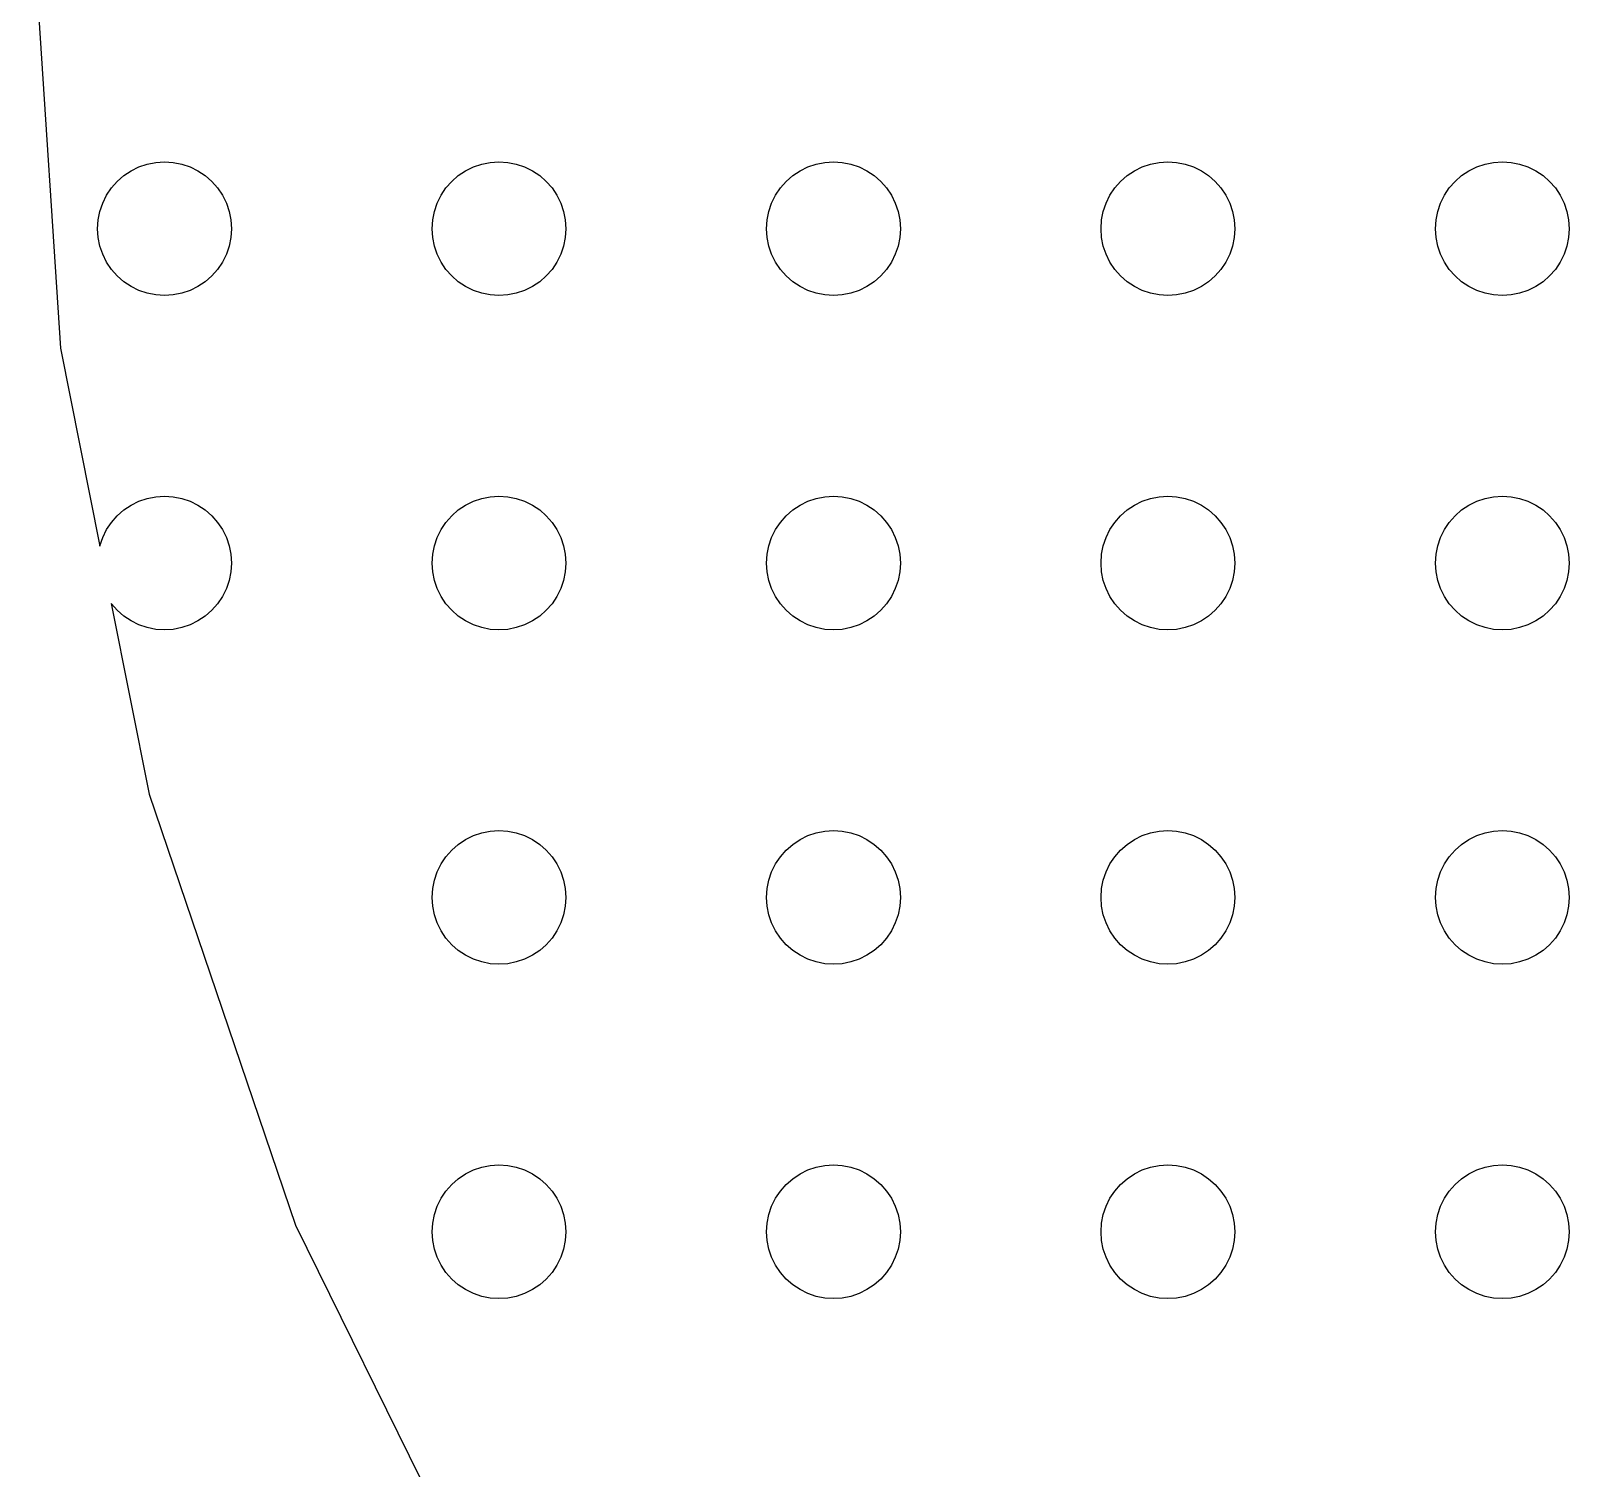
# Model space of a CAD drawing. Header units: metres. Extents: x -156 to 156, y -156 to 156.
# Drawn here: x -156 to -87, y -70.6 to -6.1 of the extents above; entities that cross this region are included whole.
import ezdxf

# ---------------------------------------------------------------- set-up
doc = ezdxf.new("R2010")
doc.units = ezdxf.units.M

msp = doc.modelspace()

# ---------------------------------------------------------------- linework, layer by layer
for p, q in [((-156, 0), (-154.665, -20.3621)), ((-151.826, -12.6199), (-151.5, -12.4019)), ((-151.5, -12.4019), (-151.148, -12.2283)), ((-151.148, -12.2283), (-150.776, -12.1022)), ((-150.776, -12.1022), (-150.392, -12.0257)), ((-150.392, -12.0257), (-150, -12)), ((-150, -12), (-149.608, -12.0257)), ((-149.608, -12.0257), (-149.224, -12.1022)), ((-149.224, -12.1022), (-148.852, -12.2283)), ((-148.852, -12.2283), (-148.5, -12.4019)), ((-148.5, -12.4019), (-148.174, -12.6199)), ((-136.826, -12.6199), (-136.5, -12.4019)), ((-136.5, -12.4019), (-136.148, -12.2283)), ((-136.148, -12.2283), (-135.776, -12.1022)), ((-135.776, -12.1022), (-135.392, -12.0257)), ((-135.392, -12.0257), (-135, -12)), ((-135, -12), (-134.608, -12.0257)), ((-134.608, -12.0257), (-134.224, -12.1022)), ((-134.224, -12.1022), (-133.852, -12.2283)), ((-133.852, -12.2283), (-133.5, -12.4019)), ((-133.5, -12.4019), (-133.174, -12.6199)), ((-121.826, -12.6199), (-121.5, -12.4019)), ((-121.5, -12.4019), (-121.148, -12.2283)), ((-121.148, -12.2283), (-120.776, -12.1022)), ((-120.776, -12.1022), (-120.392, -12.0257)), ((-120.392, -12.0257), (-120, -12)), ((-120, -12), (-119.608, -12.0257)), ((-119.608, -12.0257), (-119.224, -12.1022)), ((-119.224, -12.1022), (-118.852, -12.2283)), ((-118.852, -12.2283), (-118.5, -12.4019)), ((-118.5, -12.4019), (-118.174, -12.6199)), ((-106.826, -12.6199), (-106.5, -12.4019)), ((-106.5, -12.4019), (-106.148, -12.2283)), ((-106.148, -12.2283), (-105.776, -12.1022)), ((-105.776, -12.1022), (-105.392, -12.0257)), ((-105.392, -12.0257), (-105, -12)), ((-105, -12), (-104.608, -12.0257)), ((-104.608, -12.0257), (-104.224, -12.1022)), ((-104.224, -12.1022), (-103.852, -12.2283)), ((-103.852, -12.2283), (-103.5, -12.4019)), ((-103.5, -12.4019), (-103.174, -12.6199)), ((-91.8263, -12.6199), (-91.5, -12.4019)), ((-91.5, -12.4019), (-91.148, -12.2283)), ((-91.148, -12.2283), (-90.7765, -12.1022)), ((-90.7765, -12.1022), (-90.3916, -12.0257)), ((-90.3916, -12.0257), (-90, -12)), ((-90, -12), (-89.6084, -12.0257)), ((-89.6084, -12.0257), (-89.2235, -12.1022)), ((-89.2235, -12.1022), (-88.8519, -12.2283)), ((-88.8519, -12.2283), (-88.5, -12.4019)), ((-88.5, -12.4019), (-88.1737, -12.6199)), ((-152.38, -13.1737), (-152.121, -12.8787)), ((-152.121, -12.8787), (-151.826, -12.6199)), ((-148.174, -12.6199), (-147.879, -12.8787)), ((-147.879, -12.8787), (-147.62, -13.1737)), ((-137.38, -13.1737), (-137.121, -12.8787)), ((-137.121, -12.8787), (-136.826, -12.6199)), ((-133.174, -12.6199), (-132.879, -12.8787)), ((-132.879, -12.8787), (-132.62, -13.1737)), ((-122.38, -13.1737), (-122.121, -12.8787)), ((-122.121, -12.8787), (-121.826, -12.6199)), ((-118.174, -12.6199), (-117.879, -12.8787)), ((-117.879, -12.8787), (-117.62, -13.1737)), ((-107.38, -13.1737), (-107.121, -12.8787)), ((-107.121, -12.8787), (-106.826, -12.6199)), ((-103.174, -12.6199), (-102.879, -12.8787)), ((-102.879, -12.8787), (-102.62, -13.1737)), ((-92.3801, -13.1737), (-92.1213, -12.8787)), ((-92.1213, -12.8787), (-91.8263, -12.6199)), ((-88.1737, -12.6199), (-87.8787, -12.8787)), ((-87.8787, -12.8787), (-87.6199, -13.1737)), ((-152.772, -13.8519), (-152.598, -13.5)), ((-152.598, -13.5), (-152.38, -13.1737)), ((-147.62, -13.1737), (-147.402, -13.5)), ((-147.402, -13.5), (-147.228, -13.8519)), ((-137.772, -13.8519), (-137.598, -13.5)), ((-137.598, -13.5), (-137.38, -13.1737)), ((-132.62, -13.1737), (-132.402, -13.5)), ((-132.402, -13.5), (-132.228, -13.8519)), ((-122.772, -13.8519), (-122.598, -13.5)), ((-122.598, -13.5), (-122.38, -13.1737)), ((-117.62, -13.1737), (-117.402, -13.5)), ((-117.402, -13.5), (-117.228, -13.8519)), ((-107.772, -13.8519), (-107.598, -13.5)), ((-107.598, -13.5), (-107.38, -13.1737)), ((-102.62, -13.1737), (-102.402, -13.5)), ((-102.402, -13.5), (-102.228, -13.8519)), ((-92.7716, -13.8519), (-92.5981, -13.5)), ((-92.5981, -13.5), (-92.3801, -13.1737)), ((-87.6199, -13.1737), (-87.4019, -13.5)), ((-87.4019, -13.5), (-87.2284, -13.8519)), ((-152.974, -14.6084), (-152.898, -14.2235)), ((-152.898, -14.2235), (-152.772, -13.8519)), ((-147.228, -13.8519), (-147.102, -14.2235)), ((-147.102, -14.2235), (-147.026, -14.6084)), ((-137.974, -14.6084), (-137.898, -14.2235)), ((-137.898, -14.2235), (-137.772, -13.8519)), ((-132.228, -13.8519), (-132.102, -14.2235)), ((-132.102, -14.2235), (-132.026, -14.6084)), ((-122.974, -14.6084), (-122.898, -14.2235)), ((-122.898, -14.2235), (-122.772, -13.8519)), ((-117.228, -13.8519), (-117.102, -14.2235)), ((-117.102, -14.2235), (-117.026, -14.6084)), ((-107.974, -14.6084), (-107.898, -14.2235)), ((-107.898, -14.2235), (-107.772, -13.8519)), ((-102.228, -13.8519), (-102.102, -14.2235)), ((-102.102, -14.2235), (-102.026, -14.6084)), ((-92.9743, -14.6084), (-92.8978, -14.2235)), ((-92.8978, -14.2235), (-92.7716, -13.8519)), ((-87.2284, -13.8519), (-87.1022, -14.2235)), ((-87.1022, -14.2235), (-87.0257, -14.6084)), ((-153, -15), (-152.974, -14.6084)), ((-152.974, -15.3916), (-153, -15)), ((-147.026, -14.6084), (-147, -15)), ((-147, -15), (-147.026, -15.3916)), ((-138, -15), (-137.974, -14.6084)), ((-137.974, -15.3916), (-138, -15)), ((-132.026, -14.6084), (-132, -15)), ((-132, -15), (-132.026, -15.3916)), ((-123, -15), (-122.974, -14.6084)), ((-122.974, -15.3916), (-123, -15)), ((-117.026, -14.6084), (-117, -15)), ((-117, -15), (-117.026, -15.3916)), ((-108, -15), (-107.974, -14.6084)), ((-107.974, -15.3916), (-108, -15)), ((-102.026, -14.6084), (-102, -15)), ((-102, -15), (-102.026, -15.3916)), ((-93, -15), (-92.9743, -14.6084)), ((-92.9743, -15.3916), (-93, -15)), ((-87.0257, -14.6084), (-87, -15)), ((-87, -15), (-87.0257, -15.3916)), ((-152.898, -15.7764), (-152.974, -15.3916)), ((-152.772, -16.148), (-152.898, -15.7764)), ((-147.102, -15.7764), (-147.228, -16.148)), ((-147.026, -15.3916), (-147.102, -15.7764)), ((-137.898, -15.7764), (-137.974, -15.3916)), ((-137.772, -16.148), (-137.898, -15.7764)), ((-132.102, -15.7764), (-132.228, -16.148)), ((-132.026, -15.3916), (-132.102, -15.7764)), ((-122.898, -15.7764), (-122.974, -15.3916)), ((-122.772, -16.148), (-122.898, -15.7764)), ((-117.102, -15.7764), (-117.228, -16.148)), ((-117.026, -15.3916), (-117.102, -15.7764)), ((-107.898, -15.7764), (-107.974, -15.3916)), ((-107.772, -16.148), (-107.898, -15.7764)), ((-102.102, -15.7764), (-102.228, -16.148)), ((-102.026, -15.3916), (-102.102, -15.7764)), ((-92.8978, -15.7764), (-92.9743, -15.3916)), ((-92.7716, -16.148), (-92.8978, -15.7764)), ((-87.1022, -15.7764), (-87.2284, -16.148)), ((-87.0257, -15.3916), (-87.1022, -15.7764)), ((-152.598, -16.5), (-152.772, -16.148)), ((-152.38, -16.8263), (-152.598, -16.5)), ((-147.402, -16.5), (-147.62, -16.8263)), ((-147.228, -16.148), (-147.402, -16.5)), ((-137.598, -16.5), (-137.772, -16.148)), ((-137.38, -16.8263), (-137.598, -16.5)), ((-132.402, -16.5), (-132.62, -16.8263)), ((-132.228, -16.148), (-132.402, -16.5)), ((-122.598, -16.5), (-122.772, -16.148)), ((-122.38, -16.8263), (-122.598, -16.5)), ((-117.402, -16.5), (-117.62, -16.8263)), ((-117.228, -16.148), (-117.402, -16.5)), ((-107.598, -16.5), (-107.772, -16.148)), ((-107.38, -16.8263), (-107.598, -16.5)), ((-102.402, -16.5), (-102.62, -16.8263)), ((-102.228, -16.148), (-102.402, -16.5)), ((-92.5981, -16.5), (-92.7716, -16.148)), ((-92.3801, -16.8263), (-92.5981, -16.5)), ((-87.4019, -16.5), (-87.6199, -16.8263)), ((-87.2284, -16.148), (-87.4019, -16.5)), ((-152.121, -17.1213), (-152.38, -16.8263)), ((-151.826, -17.3801), (-152.121, -17.1213)), ((-147.879, -17.1213), (-148.174, -17.3801)), ((-147.62, -16.8263), (-147.879, -17.1213)), ((-137.121, -17.1213), (-137.38, -16.8263)), ((-136.826, -17.3801), (-137.121, -17.1213)), ((-132.879, -17.1213), (-133.174, -17.3801)), ((-132.62, -16.8263), (-132.879, -17.1213)), ((-122.121, -17.1213), (-122.38, -16.8263)), ((-121.826, -17.3801), (-122.121, -17.1213)), ((-117.879, -17.1213), (-118.174, -17.3801)), ((-117.62, -16.8263), (-117.879, -17.1213)), ((-107.121, -17.1213), (-107.38, -16.8263)), ((-106.826, -17.3801), (-107.121, -17.1213)), ((-102.879, -17.1213), (-103.174, -17.3801)), ((-102.62, -16.8263), (-102.879, -17.1213)), ((-92.1213, -17.1213), (-92.3801, -16.8263)), ((-91.8263, -17.3801), (-92.1213, -17.1213)), ((-87.8787, -17.1213), (-88.1737, -17.3801)), ((-87.6199, -16.8263), (-87.8787, -17.1213)), ((-151.5, -17.5981), (-151.826, -17.3801)), ((-151.148, -17.7716), (-151.5, -17.5981)), ((-150.776, -17.8978), (-151.148, -17.7716)), ((-150.392, -17.9743), (-150.776, -17.8978)), ((-149.224, -17.8978), (-149.608, -17.9743)), ((-148.852, -17.7716), (-149.224, -17.8978)), ((-148.5, -17.5981), (-148.852, -17.7716)), ((-148.174, -17.3801), (-148.5, -17.5981)), ((-136.5, -17.5981), (-136.826, -17.3801)), ((-136.148, -17.7716), (-136.5, -17.5981)), ((-135.776, -17.8978), (-136.148, -17.7716)), ((-135.392, -17.9743), (-135.776, -17.8978)), ((-134.224, -17.8978), (-134.608, -17.9743)), ((-133.852, -17.7716), (-134.224, -17.8978)), ((-133.5, -17.5981), (-133.852, -17.7716)), ((-133.174, -17.3801), (-133.5, -17.5981)), ((-121.5, -17.5981), (-121.826, -17.3801)), ((-121.148, -17.7716), (-121.5, -17.5981)), ((-120.776, -17.8978), (-121.148, -17.7716)), ((-120.392, -17.9743), (-120.776, -17.8978)), ((-119.224, -17.8978), (-119.608, -17.9743)), ((-118.852, -17.7716), (-119.224, -17.8978)), ((-118.5, -17.5981), (-118.852, -17.7716)), ((-118.174, -17.3801), (-118.5, -17.5981)), ((-106.5, -17.5981), (-106.826, -17.3801)), ((-106.148, -17.7716), (-106.5, -17.5981)), ((-105.776, -17.8978), (-106.148, -17.7716)), ((-105.392, -17.9743), (-105.776, -17.8978)), ((-104.224, -17.8978), (-104.608, -17.9743)), ((-103.852, -17.7716), (-104.224, -17.8978)), ((-103.5, -17.5981), (-103.852, -17.7716)), ((-103.174, -17.3801), (-103.5, -17.5981)), ((-91.5, -17.5981), (-91.8263, -17.3801)), ((-91.148, -17.7716), (-91.5, -17.5981)), ((-90.7765, -17.8978), (-91.148, -17.7716)), ((-90.3916, -17.9743), (-90.7765, -17.8978)), ((-89.2235, -17.8978), (-89.6084, -17.9743)), ((-88.8519, -17.7716), (-89.2235, -17.8978)), ((-88.5, -17.5981), (-88.8519, -17.7716)), ((-88.1737, -17.3801), (-88.5, -17.5981)), ((-150, -18), (-150.392, -17.9743)), ((-149.608, -17.9743), (-150, -18)), ((-135, -18), (-135.392, -17.9743)), ((-134.608, -17.9743), (-135, -18)), ((-120, -18), (-120.392, -17.9743)), ((-119.608, -17.9743), (-120, -18)), ((-105, -18), (-105.392, -17.9743)), ((-104.608, -17.9743), (-105, -18)), ((-90, -18), (-90.3916, -17.9743)), ((-89.6084, -17.9743), (-90, -18)), ((-154.665, -20.3621), (-152.9, -29.236)), ((-151.826, -27.6199), (-151.5, -27.4019)), ((-151.5, -27.4019), (-151.148, -27.2283)), ((-151.148, -27.2283), (-150.776, -27.1022)), ((-150.776, -27.1022), (-150.392, -27.0257)), ((-150.392, -27.0257), (-150, -27)), ((-150, -27), (-149.608, -27.0257)), ((-149.608, -27.0257), (-149.224, -27.1022)), ((-149.224, -27.1022), (-148.852, -27.2283)), ((-148.852, -27.2283), (-148.5, -27.4019)), ((-148.5, -27.4019), (-148.174, -27.6199)), ((-136.826, -27.6199), (-136.5, -27.4019)), ((-136.5, -27.4019), (-136.148, -27.2283)), ((-136.148, -27.2283), (-135.776, -27.1022)), ((-135.776, -27.1022), (-135.392, -27.0257)), ((-135.392, -27.0257), (-135, -27)), ((-135, -27), (-134.608, -27.0257)), ((-134.608, -27.0257), (-134.224, -27.1022)), ((-134.224, -27.1022), (-133.852, -27.2283)), ((-133.852, -27.2283), (-133.5, -27.4019)), ((-133.5, -27.4019), (-133.174, -27.6199)), ((-121.826, -27.6199), (-121.5, -27.4019)), ((-121.5, -27.4019), (-121.148, -27.2283)), ((-121.148, -27.2283), (-120.776, -27.1022)), ((-120.776, -27.1022), (-120.392, -27.0257)), ((-120.392, -27.0257), (-120, -27)), ((-120, -27), (-119.608, -27.0257)), ((-119.608, -27.0257), (-119.224, -27.1022)), ((-119.224, -27.1022), (-118.852, -27.2283)), ((-118.852, -27.2283), (-118.5, -27.4019)), ((-118.5, -27.4019), (-118.174, -27.6199)), ((-106.826, -27.6199), (-106.5, -27.4019)), ((-106.5, -27.4019), (-106.148, -27.2283)), ((-106.148, -27.2283), (-105.776, -27.1022)), ((-105.776, -27.1022), (-105.392, -27.0257)), ((-105.392, -27.0257), (-105, -27)), ((-105, -27), (-104.608, -27.0257)), ((-104.608, -27.0257), (-104.224, -27.1022)), ((-104.224, -27.1022), (-103.852, -27.2283)), ((-103.852, -27.2283), (-103.5, -27.4019)), ((-103.5, -27.4019), (-103.174, -27.6199)), ((-91.8263, -27.6199), (-91.5, -27.4019)), ((-91.5, -27.4019), (-91.148, -27.2283)), ((-91.148, -27.2283), (-90.7765, -27.1022)), ((-90.7765, -27.1022), (-90.3916, -27.0257)), ((-90.3916, -27.0257), (-90, -27)), ((-90, -27), (-89.6084, -27.0257)), ((-89.6084, -27.0257), (-89.2235, -27.1022)), ((-89.2235, -27.1022), (-88.8519, -27.2283)), ((-88.8519, -27.2283), (-88.5, -27.4019)), ((-88.5, -27.4019), (-88.1737, -27.6199)), ((-152.598, -28.5), (-152.38, -28.1737)), ((-152.38, -28.1737), (-152.121, -27.8787)), ((-152.121, -27.8787), (-151.826, -27.6199)), ((-148.174, -27.6199), (-147.879, -27.8787)), ((-147.879, -27.8787), (-147.62, -28.1737)), ((-147.62, -28.1737), (-147.402, -28.5)), ((-137.598, -28.5), (-137.38, -28.1737)), ((-137.38, -28.1737), (-137.121, -27.8787)), ((-137.121, -27.8787), (-136.826, -27.6199)), ((-133.174, -27.6199), (-132.879, -27.8787)), ((-132.879, -27.8787), (-132.62, -28.1737)), ((-132.62, -28.1737), (-132.402, -28.5)), ((-122.598, -28.5), (-122.38, -28.1737)), ((-122.38, -28.1737), (-122.121, -27.8787)), ((-122.121, -27.8787), (-121.826, -27.6199)), ((-118.174, -27.6199), (-117.879, -27.8787)), ((-117.879, -27.8787), (-117.62, -28.1737)), ((-117.62, -28.1737), (-117.402, -28.5)), ((-107.598, -28.5), (-107.38, -28.1737)), ((-107.38, -28.1737), (-107.121, -27.8787)), ((-107.121, -27.8787), (-106.826, -27.6199)), ((-103.174, -27.6199), (-102.879, -27.8787)), ((-102.879, -27.8787), (-102.62, -28.1737)), ((-102.62, -28.1737), (-102.402, -28.5)), ((-92.5981, -28.5), (-92.3801, -28.1737)), ((-92.3801, -28.1737), (-92.1213, -27.8787)), ((-92.1213, -27.8787), (-91.8263, -27.6199)), ((-88.1737, -27.6199), (-87.8787, -27.8787)), ((-87.8787, -27.8787), (-87.6199, -28.1737)), ((-87.6199, -28.1737), (-87.4019, -28.5)), ((-152.898, -29.2235), (-152.772, -28.8519)), ((-152.772, -28.8519), (-152.598, -28.5)), ((-147.402, -28.5), (-147.228, -28.8519)), ((-147.228, -28.8519), (-147.102, -29.2235)), ((-137.898, -29.2235), (-137.772, -28.8519)), ((-137.772, -28.8519), (-137.598, -28.5)), ((-132.402, -28.5), (-132.228, -28.8519)), ((-132.228, -28.8519), (-132.102, -29.2235)), ((-122.898, -29.2235), (-122.772, -28.8519)), ((-122.772, -28.8519), (-122.598, -28.5)), ((-117.402, -28.5), (-117.228, -28.8519)), ((-117.228, -28.8519), (-117.102, -29.2235)), ((-107.898, -29.2235), (-107.772, -28.8519)), ((-107.772, -28.8519), (-107.598, -28.5)), ((-102.402, -28.5), (-102.228, -28.8519)), ((-102.228, -28.8519), (-102.102, -29.2235)), ((-92.8978, -29.2235), (-92.7716, -28.8519)), ((-92.7716, -28.8519), (-92.5981, -28.5)), ((-87.4019, -28.5), (-87.2284, -28.8519)), ((-87.2284, -28.8519), (-87.1022, -29.2235)), ((-152.9, -29.236), (-152.898, -29.2235)), ((-147.102, -29.2235), (-147.026, -29.6084)), ((-147.026, -29.6084), (-147, -30)), ((-138, -30), (-137.974, -29.6084)), ((-137.974, -29.6084), (-137.898, -29.2235)), ((-132.102, -29.2235), (-132.026, -29.6084)), ((-132.026, -29.6084), (-132, -30)), ((-123, -30), (-122.974, -29.6084)), ((-122.974, -29.6084), (-122.898, -29.2235)), ((-117.102, -29.2235), (-117.026, -29.6084)), ((-117.026, -29.6084), (-117, -30)), ((-108, -30), (-107.974, -29.6084)), ((-107.974, -29.6084), (-107.898, -29.2235)), ((-102.102, -29.2235), (-102.026, -29.6084)), ((-102.026, -29.6084), (-102, -30)), ((-93, -30), (-92.9743, -29.6084)), ((-92.9743, -29.6084), (-92.8978, -29.2235)), ((-87.1022, -29.2235), (-87.0257, -29.6084)), ((-87.0257, -29.6084), (-87, -30)), ((-147, -30), (-147.026, -30.3916)), ((-137.974, -30.3916), (-138, -30)), ((-132, -30), (-132.026, -30.3916)), ((-122.974, -30.3916), (-123, -30)), ((-117, -30), (-117.026, -30.3916)), ((-107.974, -30.3916), (-108, -30)), ((-102, -30), (-102.026, -30.3916)), ((-92.9743, -30.3916), (-93, -30)), ((-87, -30), (-87.0257, -30.3916)), ((-147.102, -30.7764), (-147.228, -31.148)), ((-147.026, -30.3916), (-147.102, -30.7764)), ((-137.898, -30.7764), (-137.974, -30.3916)), ((-137.772, -31.148), (-137.898, -30.7764)), ((-132.102, -30.7764), (-132.228, -31.148)), ((-132.026, -30.3916), (-132.102, -30.7764)), ((-122.898, -30.7764), (-122.974, -30.3916)), ((-122.772, -31.148), (-122.898, -30.7764)), ((-117.102, -30.7764), (-117.228, -31.148)), ((-117.026, -30.3916), (-117.102, -30.7764)), ((-107.898, -30.7764), (-107.974, -30.3916)), ((-107.772, -31.148), (-107.898, -30.7764)), ((-102.102, -30.7764), (-102.228, -31.148)), ((-102.026, -30.3916), (-102.102, -30.7764)), ((-92.8978, -30.7764), (-92.9743, -30.3916)), ((-92.7716, -31.148), (-92.8978, -30.7764)), ((-87.1022, -30.7764), (-87.2284, -31.148)), ((-87.0257, -30.3916), (-87.1022, -30.7764)), ((-147.402, -31.5), (-147.62, -31.8263)), ((-147.228, -31.148), (-147.402, -31.5)), ((-137.598, -31.5), (-137.772, -31.148)), ((-137.38, -31.8263), (-137.598, -31.5)), ((-132.402, -31.5), (-132.62, -31.8263)), ((-132.228, -31.148), (-132.402, -31.5)), ((-122.598, -31.5), (-122.772, -31.148)), ((-122.38, -31.8263), (-122.598, -31.5)), ((-117.402, -31.5), (-117.62, -31.8263)), ((-117.228, -31.148), (-117.402, -31.5)), ((-107.598, -31.5), (-107.772, -31.148)), ((-107.38, -31.8263), (-107.598, -31.5)), ((-102.402, -31.5), (-102.62, -31.8263)), ((-102.228, -31.148), (-102.402, -31.5)), ((-92.5981, -31.5), (-92.7716, -31.148)), ((-92.3801, -31.8263), (-92.5981, -31.5)), ((-87.4019, -31.5), (-87.6199, -31.8263)), ((-87.2284, -31.148), (-87.4019, -31.5)), ((-152.38, -31.8263), (-152.387, -31.8157)), ((-152.387, -31.8157), (-150.684, -40.3758)), ((-152.121, -32.1213), (-152.38, -31.8263)), ((-151.826, -32.3801), (-152.121, -32.1213)), ((-151.5, -32.5981), (-151.826, -32.3801)), ((-148.174, -32.3801), (-148.5, -32.5981)), ((-147.879, -32.1213), (-148.174, -32.3801)), ((-147.62, -31.8263), (-147.879, -32.1213)), ((-137.121, -32.1213), (-137.38, -31.8263)), ((-136.826, -32.3801), (-137.121, -32.1213)), ((-136.5, -32.5981), (-136.826, -32.3801)), ((-133.174, -32.3801), (-133.5, -32.5981)), ((-132.879, -32.1213), (-133.174, -32.3801)), ((-132.62, -31.8263), (-132.879, -32.1213)), ((-122.121, -32.1213), (-122.38, -31.8263)), ((-121.826, -32.3801), (-122.121, -32.1213)), ((-121.5, -32.5981), (-121.826, -32.3801)), ((-118.174, -32.3801), (-118.5, -32.5981)), ((-117.879, -32.1213), (-118.174, -32.3801)), ((-117.62, -31.8263), (-117.879, -32.1213)), ((-107.121, -32.1213), (-107.38, -31.8263)), ((-106.826, -32.3801), (-107.121, -32.1213)), ((-106.5, -32.5981), (-106.826, -32.3801)), ((-103.174, -32.3801), (-103.5, -32.5981)), ((-102.879, -32.1213), (-103.174, -32.3801)), ((-102.62, -31.8263), (-102.879, -32.1213)), ((-92.1213, -32.1213), (-92.3801, -31.8263)), ((-91.8263, -32.3801), (-92.1213, -32.1213)), ((-91.5, -32.5981), (-91.8263, -32.3801)), ((-88.1737, -32.3801), (-88.5, -32.5981)), ((-87.8787, -32.1213), (-88.1737, -32.3801)), ((-87.6199, -31.8263), (-87.8787, -32.1213)), ((-151.148, -32.7716), (-151.5, -32.5981)), ((-150.776, -32.8978), (-151.148, -32.7716)), ((-150.392, -32.9743), (-150.776, -32.8978)), ((-150, -33), (-150.392, -32.9743)), ((-149.608, -32.9743), (-150, -33)), ((-149.224, -32.8978), (-149.608, -32.9743)), ((-148.852, -32.7716), (-149.224, -32.8978)), ((-148.5, -32.5981), (-148.852, -32.7716)), ((-136.148, -32.7716), (-136.5, -32.5981)), ((-135.776, -32.8978), (-136.148, -32.7716)), ((-135.392, -32.9743), (-135.776, -32.8978)), ((-135, -33), (-135.392, -32.9743)), ((-134.608, -32.9743), (-135, -33)), ((-134.224, -32.8978), (-134.608, -32.9743)), ((-133.852, -32.7716), (-134.224, -32.8978)), ((-133.5, -32.5981), (-133.852, -32.7716)), ((-121.148, -32.7716), (-121.5, -32.5981)), ((-120.776, -32.8978), (-121.148, -32.7716)), ((-120.392, -32.9743), (-120.776, -32.8978)), ((-120, -33), (-120.392, -32.9743)), ((-119.608, -32.9743), (-120, -33)), ((-119.224, -32.8978), (-119.608, -32.9743)), ((-118.852, -32.7716), (-119.224, -32.8978)), ((-118.5, -32.5981), (-118.852, -32.7716)), ((-106.148, -32.7716), (-106.5, -32.5981)), ((-105.776, -32.8978), (-106.148, -32.7716)), ((-105.392, -32.9743), (-105.776, -32.8978)), ((-105, -33), (-105.392, -32.9743)), ((-104.608, -32.9743), (-105, -33)), ((-104.224, -32.8978), (-104.608, -32.9743)), ((-103.852, -32.7716), (-104.224, -32.8978)), ((-103.5, -32.5981), (-103.852, -32.7716)), ((-91.148, -32.7716), (-91.5, -32.5981)), ((-90.7765, -32.8978), (-91.148, -32.7716)), ((-90.3916, -32.9743), (-90.7765, -32.8978)), ((-90, -33), (-90.3916, -32.9743)), ((-89.6084, -32.9743), (-90, -33)), ((-89.2235, -32.8978), (-89.6084, -32.9743)), ((-88.8519, -32.7716), (-89.2235, -32.8978)), ((-88.5, -32.5981), (-88.8519, -32.7716)), ((-150.684, -40.3758), (-144.125, -59.6986)), ((-135.776, -42.1022), (-135.392, -42.0257)), ((-135.392, -42.0257), (-135, -42)), ((-135, -42), (-134.608, -42.0257)), ((-134.608, -42.0257), (-134.224, -42.1022)), ((-120.776, -42.1022), (-120.392, -42.0257)), ((-120.392, -42.0257), (-120, -42)), ((-120, -42), (-119.608, -42.0257)), ((-119.608, -42.0257), (-119.224, -42.1022)), ((-105.776, -42.1022), (-105.392, -42.0257)), ((-105.392, -42.0257), (-105, -42)), ((-105, -42), (-104.608, -42.0257)), ((-104.608, -42.0257), (-104.224, -42.1022)), ((-90.7765, -42.1022), (-90.3916, -42.0257)), ((-90.3916, -42.0257), (-90, -42)), ((-90, -42), (-89.6084, -42.0257)), ((-89.6084, -42.0257), (-89.2235, -42.1022)), ((-137.121, -42.8787), (-136.826, -42.6199)), ((-136.826, -42.6199), (-136.5, -42.4019)), ((-136.5, -42.4019), (-136.148, -42.2284)), ((-136.148, -42.2284), (-135.776, -42.1022)), ((-134.224, -42.1022), (-133.852, -42.2284)), ((-133.852, -42.2284), (-133.5, -42.4019)), ((-133.5, -42.4019), (-133.174, -42.6199)), ((-133.174, -42.6199), (-132.879, -42.8787)), ((-122.121, -42.8787), (-121.826, -42.6199)), ((-121.826, -42.6199), (-121.5, -42.4019)), ((-121.5, -42.4019), (-121.148, -42.2284)), ((-121.148, -42.2284), (-120.776, -42.1022)), ((-119.224, -42.1022), (-118.852, -42.2284)), ((-118.852, -42.2284), (-118.5, -42.4019)), ((-118.5, -42.4019), (-118.174, -42.6199)), ((-118.174, -42.6199), (-117.879, -42.8787)), ((-107.121, -42.8787), (-106.826, -42.6199)), ((-106.826, -42.6199), (-106.5, -42.4019)), ((-106.5, -42.4019), (-106.148, -42.2284)), ((-106.148, -42.2284), (-105.776, -42.1022)), ((-104.224, -42.1022), (-103.852, -42.2284)), ((-103.852, -42.2284), (-103.5, -42.4019)), ((-103.5, -42.4019), (-103.174, -42.6199)), ((-103.174, -42.6199), (-102.879, -42.8787)), ((-92.1213, -42.8787), (-91.8263, -42.6199)), ((-91.8263, -42.6199), (-91.5, -42.4019)), ((-91.5, -42.4019), (-91.148, -42.2284)), ((-91.148, -42.2284), (-90.7765, -42.1022)), ((-89.2235, -42.1022), (-88.8519, -42.2284)), ((-88.8519, -42.2284), (-88.5, -42.4019)), ((-88.5, -42.4019), (-88.1737, -42.6199)), ((-88.1737, -42.6199), (-87.8787, -42.8787)), ((-137.598, -43.5), (-137.38, -43.1737)), ((-137.38, -43.1737), (-137.121, -42.8787)), ((-132.879, -42.8787), (-132.62, -43.1737)), ((-132.62, -43.1737), (-132.402, -43.5)), ((-122.598, -43.5), (-122.38, -43.1737)), ((-122.38, -43.1737), (-122.121, -42.8787)), ((-117.879, -42.8787), (-117.62, -43.1737)), ((-117.62, -43.1737), (-117.402, -43.5)), ((-107.598, -43.5), (-107.38, -43.1737)), ((-107.38, -43.1737), (-107.121, -42.8787)), ((-102.879, -42.8787), (-102.62, -43.1737)), ((-102.62, -43.1737), (-102.402, -43.5)), ((-92.5981, -43.5), (-92.3801, -43.1737)), ((-92.3801, -43.1737), (-92.1213, -42.8787)), ((-87.8787, -42.8787), (-87.6199, -43.1737)), ((-87.6199, -43.1737), (-87.4019, -43.5)), ((-137.898, -44.2235), (-137.772, -43.8519)), ((-137.772, -43.8519), (-137.598, -43.5)), ((-132.402, -43.5), (-132.228, -43.8519)), ((-132.228, -43.8519), (-132.102, -44.2235)), ((-122.898, -44.2235), (-122.772, -43.8519)), ((-122.772, -43.8519), (-122.598, -43.5)), ((-117.402, -43.5), (-117.228, -43.8519)), ((-117.228, -43.8519), (-117.102, -44.2235)), ((-107.898, -44.2235), (-107.772, -43.8519)), ((-107.772, -43.8519), (-107.598, -43.5)), ((-102.402, -43.5), (-102.228, -43.8519)), ((-102.228, -43.8519), (-102.102, -44.2235)), ((-92.8978, -44.2235), (-92.7716, -43.8519)), ((-92.7716, -43.8519), (-92.5981, -43.5)), ((-87.4019, -43.5), (-87.2284, -43.8519)), ((-87.2284, -43.8519), (-87.1022, -44.2235)), ((-138, -45), (-137.974, -44.6084)), ((-137.974, -44.6084), (-137.898, -44.2235)), ((-132.102, -44.2235), (-132.026, -44.6084)), ((-132.026, -44.6084), (-132, -45)), ((-123, -45), (-122.974, -44.6084)), ((-122.974, -44.6084), (-122.898, -44.2235)), ((-117.102, -44.2235), (-117.026, -44.6084)), ((-117.026, -44.6084), (-117, -45)), ((-108, -45), (-107.974, -44.6084)), ((-107.974, -44.6084), (-107.898, -44.2235)), ((-102.102, -44.2235), (-102.026, -44.6084)), ((-102.026, -44.6084), (-102, -45)), ((-93, -45), (-92.9743, -44.6084)), ((-92.9743, -44.6084), (-92.8978, -44.2235)), ((-87.1022, -44.2235), (-87.0257, -44.6084)), ((-87.0257, -44.6084), (-87, -45)), ((-137.974, -45.3916), (-138, -45)), ((-137.898, -45.7765), (-137.974, -45.3916)), ((-132.026, -45.3916), (-132.102, -45.7765)), ((-132, -45), (-132.026, -45.3916)), ((-122.974, -45.3916), (-123, -45)), ((-122.898, -45.7765), (-122.974, -45.3916)), ((-117.026, -45.3916), (-117.102, -45.7765)), ((-117, -45), (-117.026, -45.3916)), ((-107.974, -45.3916), (-108, -45)), ((-107.898, -45.7765), (-107.974, -45.3916)), ((-102.026, -45.3916), (-102.102, -45.7765)), ((-102, -45), (-102.026, -45.3916)), ((-92.9743, -45.3916), (-93, -45)), ((-92.8978, -45.7765), (-92.9743, -45.3916)), ((-87.0257, -45.3916), (-87.1022, -45.7765)), ((-87, -45), (-87.0257, -45.3916)), ((-137.772, -46.148), (-137.898, -45.7765)), ((-137.598, -46.5), (-137.772, -46.148)), ((-132.228, -46.148), (-132.402, -46.5)), ((-132.102, -45.7765), (-132.228, -46.148)), ((-122.772, -46.148), (-122.898, -45.7765)), ((-122.598, -46.5), (-122.772, -46.148)), ((-117.228, -46.148), (-117.402, -46.5)), ((-117.102, -45.7765), (-117.228, -46.148)), ((-107.772, -46.148), (-107.898, -45.7765)), ((-107.598, -46.5), (-107.772, -46.148)), ((-102.228, -46.148), (-102.402, -46.5)), ((-102.102, -45.7765), (-102.228, -46.148)), ((-92.7716, -46.148), (-92.8978, -45.7765)), ((-92.5981, -46.5), (-92.7716, -46.148)), ((-87.2284, -46.148), (-87.4019, -46.5)), ((-87.1022, -45.7765), (-87.2284, -46.148)), ((-137.38, -46.8263), (-137.598, -46.5)), ((-137.121, -47.1213), (-137.38, -46.8263)), ((-132.62, -46.8263), (-132.879, -47.1213)), ((-132.402, -46.5), (-132.62, -46.8263)), ((-122.38, -46.8263), (-122.598, -46.5)), ((-122.121, -47.1213), (-122.38, -46.8263)), ((-117.62, -46.8263), (-117.879, -47.1213)), ((-117.402, -46.5), (-117.62, -46.8263)), ((-107.38, -46.8263), (-107.598, -46.5)), ((-107.121, -47.1213), (-107.38, -46.8263)), ((-102.62, -46.8263), (-102.879, -47.1213)), ((-102.402, -46.5), (-102.62, -46.8263)), ((-92.3801, -46.8263), (-92.5981, -46.5)), ((-92.1213, -47.1213), (-92.3801, -46.8263)), ((-87.6199, -46.8263), (-87.8787, -47.1213)), ((-87.4019, -46.5), (-87.6199, -46.8263)), ((-136.826, -47.3801), (-137.121, -47.1213)), ((-136.5, -47.5981), (-136.826, -47.3801)), ((-136.148, -47.7716), (-136.5, -47.5981)), ((-133.5, -47.5981), (-133.852, -47.7716)), ((-133.174, -47.3801), (-133.5, -47.5981)), ((-132.879, -47.1213), (-133.174, -47.3801)), ((-121.826, -47.3801), (-122.121, -47.1213)), ((-121.5, -47.5981), (-121.826, -47.3801)), ((-121.148, -47.7716), (-121.5, -47.5981)), ((-118.5, -47.5981), (-118.852, -47.7716)), ((-118.174, -47.3801), (-118.5, -47.5981)), ((-117.879, -47.1213), (-118.174, -47.3801)), ((-106.826, -47.3801), (-107.121, -47.1213)), ((-106.5, -47.5981), (-106.826, -47.3801)), ((-106.148, -47.7716), (-106.5, -47.5981)), ((-103.5, -47.5981), (-103.852, -47.7716)), ((-103.174, -47.3801), (-103.5, -47.5981)), ((-102.879, -47.1213), (-103.174, -47.3801)), ((-91.8263, -47.3801), (-92.1213, -47.1213)), ((-91.5, -47.5981), (-91.8263, -47.3801)), ((-91.148, -47.7716), (-91.5, -47.5981)), ((-88.5, -47.5981), (-88.8519, -47.7716)), ((-88.1737, -47.3801), (-88.5, -47.5981)), ((-87.8787, -47.1213), (-88.1737, -47.3801)), ((-135.776, -47.8978), (-136.148, -47.7716)), ((-135.392, -47.9743), (-135.776, -47.8978)), ((-135, -48), (-135.392, -47.9743)), ((-134.608, -47.9743), (-135, -48)), ((-134.224, -47.8978), (-134.608, -47.9743)), ((-133.852, -47.7716), (-134.224, -47.8978)), ((-120.776, -47.8978), (-121.148, -47.7716)), ((-120.392, -47.9743), (-120.776, -47.8978)), ((-120, -48), (-120.392, -47.9743)), ((-119.608, -47.9743), (-120, -48)), ((-119.224, -47.8978), (-119.608, -47.9743)), ((-118.852, -47.7716), (-119.224, -47.8978)), ((-105.776, -47.8978), (-106.148, -47.7716)), ((-105.392, -47.9743), (-105.776, -47.8978)), ((-105, -48), (-105.392, -47.9743)), ((-104.608, -47.9743), (-105, -48)), ((-104.224, -47.8978), (-104.608, -47.9743)), ((-103.852, -47.7716), (-104.224, -47.8978)), ((-90.7765, -47.8978), (-91.148, -47.7716)), ((-90.3916, -47.9743), (-90.7765, -47.8978)), ((-90, -48), (-90.3916, -47.9743)), ((-89.6084, -47.9743), (-90, -48)), ((-89.2235, -47.8978), (-89.6084, -47.9743)), ((-88.8519, -47.7716), (-89.2235, -47.8978)), ((-136.5, -57.4019), (-136.148, -57.2284)), ((-136.148, -57.2284), (-135.776, -57.1022)), ((-135.776, -57.1022), (-135.392, -57.0257)), ((-135.392, -57.0257), (-135, -57)), ((-135, -57), (-134.608, -57.0257)), ((-134.608, -57.0257), (-134.224, -57.1022)), ((-134.224, -57.1022), (-133.852, -57.2284)), ((-133.852, -57.2284), (-133.5, -57.4019)), ((-121.5, -57.4019), (-121.148, -57.2284)), ((-121.148, -57.2284), (-120.776, -57.1022)), ((-120.776, -57.1022), (-120.392, -57.0257)), ((-120.392, -57.0257), (-120, -57)), ((-120, -57), (-119.608, -57.0257)), ((-119.608, -57.0257), (-119.224, -57.1022)), ((-119.224, -57.1022), (-118.852, -57.2284)), ((-118.852, -57.2284), (-118.5, -57.4019)), ((-106.5, -57.4019), (-106.148, -57.2284)), ((-106.148, -57.2284), (-105.776, -57.1022)), ((-105.776, -57.1022), (-105.392, -57.0257)), ((-105.392, -57.0257), (-105, -57)), ((-105, -57), (-104.608, -57.0257)), ((-104.608, -57.0257), (-104.224, -57.1022)), ((-104.224, -57.1022), (-103.852, -57.2284)), ((-103.852, -57.2284), (-103.5, -57.4019)), ((-91.5, -57.4019), (-91.148, -57.2284)), ((-91.148, -57.2284), (-90.7765, -57.1022)), ((-90.7765, -57.1022), (-90.3916, -57.0257)), ((-90.3916, -57.0257), (-90, -57)), ((-90, -57), (-89.6084, -57.0257)), ((-89.6084, -57.0257), (-89.2235, -57.1022)), ((-89.2235, -57.1022), (-88.8519, -57.2284)), ((-88.8519, -57.2284), (-88.5, -57.4019)), ((-137.38, -58.1737), (-137.121, -57.8787)), ((-137.121, -57.8787), (-136.826, -57.6199)), ((-136.826, -57.6199), (-136.5, -57.4019)), ((-133.5, -57.4019), (-133.174, -57.6199)), ((-133.174, -57.6199), (-132.879, -57.8787)), ((-132.879, -57.8787), (-132.62, -58.1737)), ((-122.38, -58.1737), (-122.121, -57.8787)), ((-122.121, -57.8787), (-121.826, -57.6199)), ((-121.826, -57.6199), (-121.5, -57.4019)), ((-118.5, -57.4019), (-118.174, -57.6199)), ((-118.174, -57.6199), (-117.879, -57.8787)), ((-117.879, -57.8787), (-117.62, -58.1737)), ((-107.38, -58.1737), (-107.121, -57.8787)), ((-107.121, -57.8787), (-106.826, -57.6199)), ((-106.826, -57.6199), (-106.5, -57.4019)), ((-103.5, -57.4019), (-103.174, -57.6199)), ((-103.174, -57.6199), (-102.879, -57.8787)), ((-102.879, -57.8787), (-102.62, -58.1737)), ((-92.3801, -58.1737), (-92.1213, -57.8787)), ((-92.1213, -57.8787), (-91.8263, -57.6199)), ((-91.8263, -57.6199), (-91.5, -57.4019)), ((-88.5, -57.4019), (-88.1737, -57.6199)), ((-88.1737, -57.6199), (-87.8787, -57.8787)), ((-87.8787, -57.8787), (-87.6199, -58.1737)), ((-137.772, -58.8519), (-137.598, -58.5)), ((-137.598, -58.5), (-137.38, -58.1737)), ((-132.62, -58.1737), (-132.402, -58.5)), ((-132.402, -58.5), (-132.228, -58.8519)), ((-122.772, -58.8519), (-122.598, -58.5)), ((-122.598, -58.5), (-122.38, -58.1737)), ((-117.62, -58.1737), (-117.402, -58.5)), ((-117.402, -58.5), (-117.228, -58.8519)), ((-107.772, -58.8519), (-107.598, -58.5)), ((-107.598, -58.5), (-107.38, -58.1737)), ((-102.62, -58.1737), (-102.402, -58.5)), ((-102.402, -58.5), (-102.228, -58.8519)), ((-92.7716, -58.8519), (-92.5981, -58.5)), ((-92.5981, -58.5), (-92.3801, -58.1737)), ((-87.6199, -58.1737), (-87.4019, -58.5)), ((-87.4019, -58.5), (-87.2284, -58.8519)), ((-137.974, -59.6084), (-137.898, -59.2235)), ((-137.898, -59.2235), (-137.772, -58.8519)), ((-132.228, -58.8519), (-132.102, -59.2235)), ((-132.102, -59.2235), (-132.026, -59.6084)), ((-122.974, -59.6084), (-122.898, -59.2235)), ((-122.898, -59.2235), (-122.772, -58.8519)), ((-117.228, -58.8519), (-117.102, -59.2235)), ((-117.102, -59.2235), (-117.026, -59.6084)), ((-107.974, -59.6084), (-107.898, -59.2235)), ((-107.898, -59.2235), (-107.772, -58.8519)), ((-102.228, -58.8519), (-102.102, -59.2235)), ((-102.102, -59.2235), (-102.026, -59.6084)), ((-92.9743, -59.6084), (-92.8978, -59.2235)), ((-92.8978, -59.2235), (-92.7716, -58.8519)), ((-87.2284, -58.8519), (-87.1022, -59.2235)), ((-87.1022, -59.2235), (-87.0257, -59.6084)), ((-144.125, -59.6986), (-137.438, -73.2598)), ((-138, -60), (-137.974, -59.6084)), ((-137.974, -60.3916), (-138, -60)), ((-132.026, -59.6084), (-132, -60)), ((-132, -60), (-132.026, -60.3916)), ((-123, -60), (-122.974, -59.6084)), ((-122.974, -60.3916), (-123, -60)), ((-117.026, -59.6084), (-117, -60)), ((-117, -60), (-117.026, -60.3916)), ((-108, -60), (-107.974, -59.6084)), ((-107.974, -60.3916), (-108, -60)), ((-102.026, -59.6084), (-102, -60)), ((-102, -60), (-102.026, -60.3916)), ((-93, -60), (-92.9743, -59.6084)), ((-92.9743, -60.3916), (-93, -60)), ((-87.0257, -59.6084), (-87, -60)), ((-87, -60), (-87.0257, -60.3916)), ((-137.898, -60.7765), (-137.974, -60.3916)), ((-132.026, -60.3916), (-132.102, -60.7765)), ((-122.898, -60.7765), (-122.974, -60.3916)), ((-117.026, -60.3916), (-117.102, -60.7765)), ((-107.898, -60.7765), (-107.974, -60.3916)), ((-102.026, -60.3916), (-102.102, -60.7765)), ((-92.8978, -60.7765), (-92.9743, -60.3916)), ((-87.0257, -60.3916), (-87.1022, -60.7765)), ((-137.772, -61.148), (-137.898, -60.7765)), ((-137.598, -61.5), (-137.772, -61.148)), ((-132.228, -61.148), (-132.402, -61.5)), ((-132.102, -60.7765), (-132.228, -61.148)), ((-122.772, -61.148), (-122.898, -60.7765)), ((-122.598, -61.5), (-122.772, -61.148)), ((-117.228, -61.148), (-117.402, -61.5)), ((-117.102, -60.7765), (-117.228, -61.148)), ((-107.772, -61.148), (-107.898, -60.7765)), ((-107.598, -61.5), (-107.772, -61.148)), ((-102.228, -61.148), (-102.402, -61.5)), ((-102.102, -60.7765), (-102.228, -61.148)), ((-92.7716, -61.148), (-92.8978, -60.7765)), ((-92.5981, -61.5), (-92.7716, -61.148)), ((-87.2284, -61.148), (-87.4019, -61.5)), ((-87.1022, -60.7765), (-87.2284, -61.148)), ((-137.38, -61.8263), (-137.598, -61.5)), ((-137.121, -62.1213), (-137.38, -61.8263)), ((-132.62, -61.8263), (-132.879, -62.1213)), ((-132.402, -61.5), (-132.62, -61.8263)), ((-122.38, -61.8263), (-122.598, -61.5)), ((-122.121, -62.1213), (-122.38, -61.8263)), ((-117.62, -61.8263), (-117.879, -62.1213)), ((-117.402, -61.5), (-117.62, -61.8263)), ((-107.38, -61.8263), (-107.598, -61.5)), ((-107.121, -62.1213), (-107.38, -61.8263)), ((-102.62, -61.8263), (-102.879, -62.1213)), ((-102.402, -61.5), (-102.62, -61.8263)), ((-92.3801, -61.8263), (-92.5981, -61.5)), ((-92.1213, -62.1213), (-92.3801, -61.8263)), ((-87.6199, -61.8263), (-87.8787, -62.1213)), ((-87.4019, -61.5), (-87.6199, -61.8263)), ((-136.826, -62.3801), (-137.121, -62.1213)), ((-136.5, -62.5981), (-136.826, -62.3801)), ((-136.148, -62.7716), (-136.5, -62.5981)), ((-135.776, -62.8978), (-136.148, -62.7716)), ((-133.852, -62.7716), (-134.224, -62.8978)), ((-133.5, -62.5981), (-133.852, -62.7716)), ((-133.174, -62.3801), (-133.5, -62.5981)), ((-132.879, -62.1213), (-133.174, -62.3801)), ((-121.826, -62.3801), (-122.121, -62.1213)), ((-121.5, -62.5981), (-121.826, -62.3801)), ((-121.148, -62.7716), (-121.5, -62.5981)), ((-120.776, -62.8978), (-121.148, -62.7716)), ((-118.852, -62.7716), (-119.224, -62.8978)), ((-118.5, -62.5981), (-118.852, -62.7716)), ((-118.174, -62.3801), (-118.5, -62.5981)), ((-117.879, -62.1213), (-118.174, -62.3801)), ((-106.826, -62.3801), (-107.121, -62.1213)), ((-106.5, -62.5981), (-106.826, -62.3801)), ((-106.148, -62.7716), (-106.5, -62.5981)), ((-105.776, -62.8978), (-106.148, -62.7716)), ((-103.852, -62.7716), (-104.224, -62.8978)), ((-103.5, -62.5981), (-103.852, -62.7716)), ((-103.174, -62.3801), (-103.5, -62.5981)), ((-102.879, -62.1213), (-103.174, -62.3801)), ((-91.8263, -62.3801), (-92.1213, -62.1213)), ((-91.5, -62.5981), (-91.8263, -62.3801)), ((-91.148, -62.7716), (-91.5, -62.5981)), ((-90.7765, -62.8978), (-91.148, -62.7716)), ((-88.8519, -62.7716), (-89.2235, -62.8978)), ((-88.5, -62.5981), (-88.8519, -62.7716)), ((-88.1737, -62.3801), (-88.5, -62.5981)), ((-87.8787, -62.1213), (-88.1737, -62.3801)), ((-135.392, -62.9743), (-135.776, -62.8978)), ((-135, -63), (-135.392, -62.9743)), ((-134.608, -62.9743), (-135, -63)), ((-134.224, -62.8978), (-134.608, -62.9743)), ((-120.392, -62.9743), (-120.776, -62.8978)), ((-120, -63), (-120.392, -62.9743)), ((-119.608, -62.9743), (-120, -63)), ((-119.224, -62.8978), (-119.608, -62.9743)), ((-105.392, -62.9743), (-105.776, -62.8978)), ((-105, -63), (-105.392, -62.9743)), ((-104.608, -62.9743), (-105, -63)), ((-104.224, -62.8978), (-104.608, -62.9743)), ((-90.3916, -62.9743), (-90.7765, -62.8978)), ((-90, -63), (-90.3916, -62.9743)), ((-89.6084, -62.9743), (-90, -63)), ((-89.2235, -62.8978), (-89.6084, -62.9743))]:
    msp.add_line(p, q)

doc.saveas('drawing.dxf')
